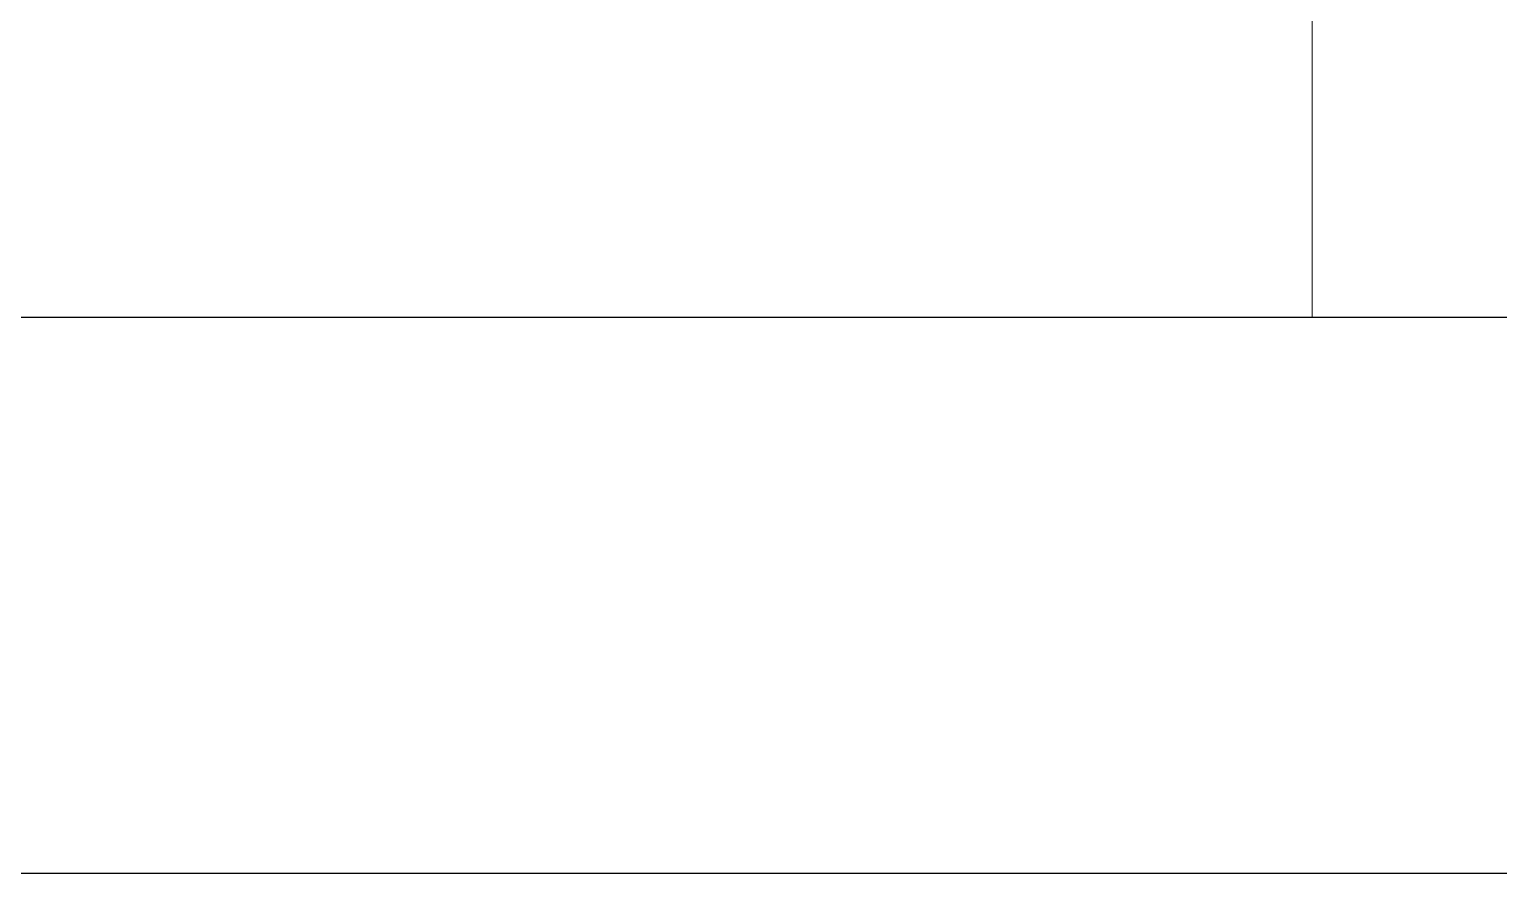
# Model space of a CAD drawing. Header units: millimetres. Extents: x 55614 to 110757, y -66981 to -47484.
# Drawn here: x 64354.6 to 64829.9, y -57090.2 to -56817.1 of the extents above; entities that cross this region are included whole.
import ezdxf

# ---------------------------------------------------------------- set-up
doc = ezdxf.new("R2010")
doc.units = ezdxf.units.MM
doc.layers.get('0').update_dxf_attribs({"lineweight": 15})
doc.layers.add('THICK', color=7, linetype='Continuous', lineweight=0)

# ---------------------------------------------------------------- blocks, each defined once
blk = doc.blocks.new('2-1725')
at = {"color": 5}
for points in [[(-18032.13, -73989.95), (-16317.13, -73989.95), (-16317.13, -73759.95), (-18032.13, -73759.95)], [(-18032.13, -73989.95), (-16317.13, -73989.95), (-16317.13, -73759.95), (-18032.13, -73759.95)], [(-18032.13, -73989.95), (-16317.13, -73989.95), (-16317.13, -73759.95), (-18032.13, -73759.95)], [(-16317.13, -73989.95), (-15860.11, -73989.95), (-15860.11, -73759.95), (-16317.13, -73759.95)]]:
    blk.add_lwpolyline(points, close=True, dxfattribs=at)

msp = doc.modelspace()

# ---------------------------------------------------------------- linework, layer by layer
at = {"layer": 'THICK', "lineweight": -3}
msp.add_lwpolyline([(68541.628, -56910.185), (68541.628, -56985.185), (68580.628, -56985.185), (68580.628, -57090.185), (62878.628, -57090.185), (62878.628, -56985.185), (62854.628, -56985.185), (62854.628, -56910.185)], close=True, dxfattribs=at)

# ---------------------------------------------------------------- block references
msp.add_blockref('2-1725', (81086.76, 17079.761), dxfattribs=at)

doc.saveas('drawing.dxf')
